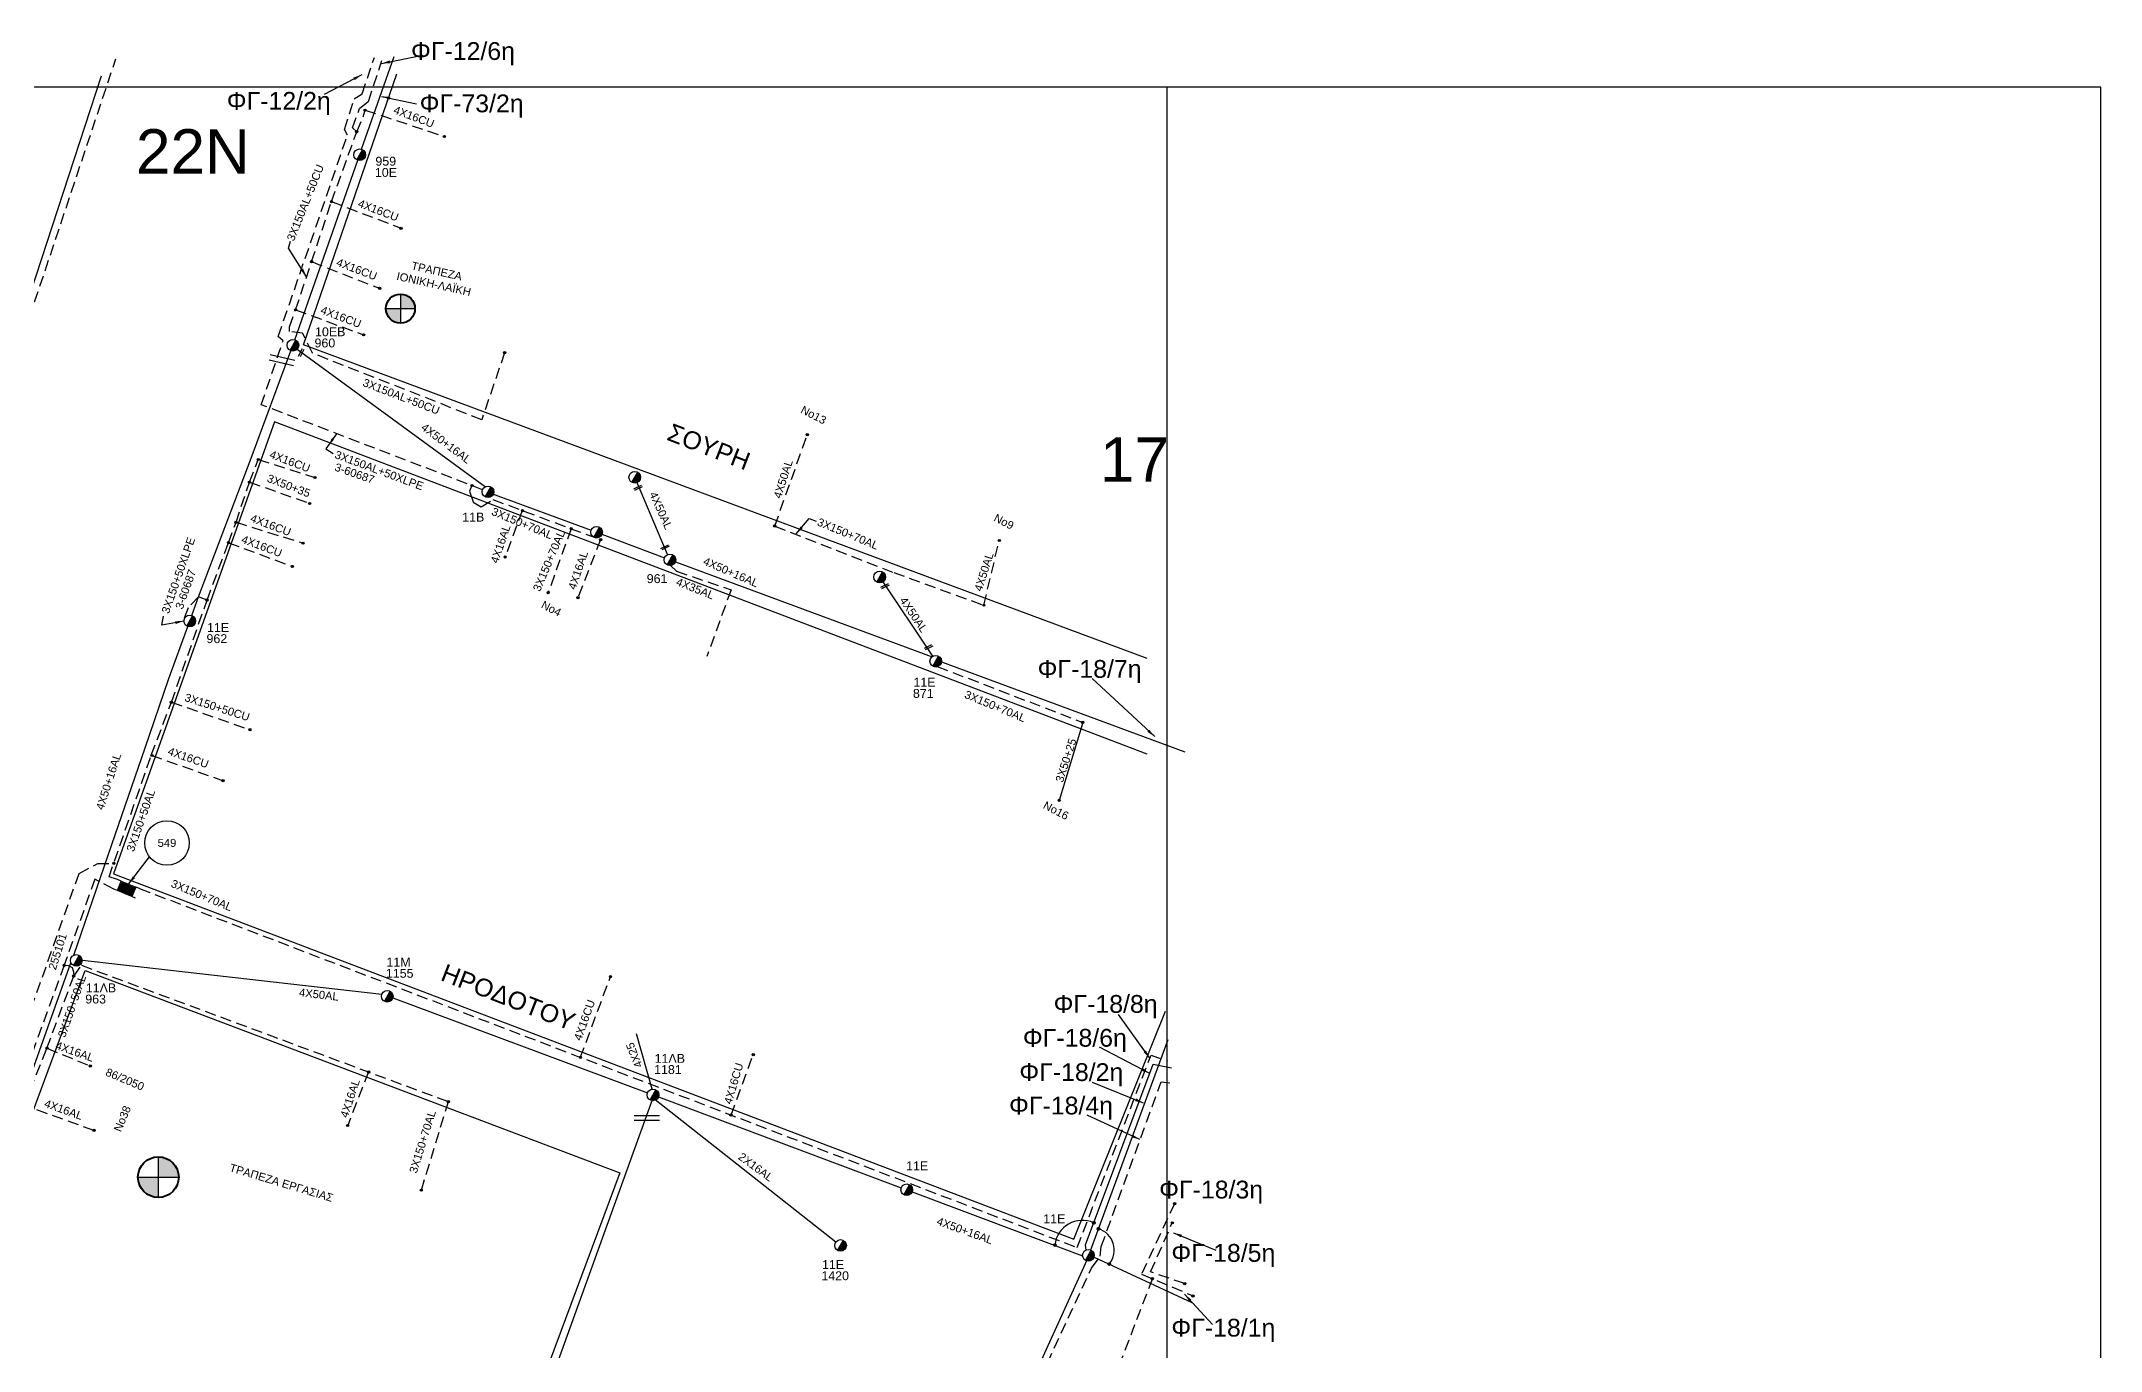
# Model space of a CAD drawing. Header units: millimetres. Extents: x -2238 to -1136, y 747 to 1272.
# Drawn here: x -1373.8 to -1136, y 1110.5 to 1261.7 of the extents above; entities that cross this region are included whole.
import ezdxf

# ---------------------------------------------------------------- set-up
doc = ezdxf.new("R2010")
doc.units = ezdxf.units.MM
doc.linetypes.add('DASHED', pattern=[19.05, 12.7, -6.35])
for name, color, linetype in [('Link Box 4 Διευθύνσεων', 7, 'Continuous'), ('Άγνωστα', 7, 'Continuous'), ('Γέφυρες Εναέριου Δικτύου', 7, 'Continuous'), ('Γυμνά εναέρια ΧΤ (1Φ)   2x16AL', 7, 'Continuous'), ('Γυμνά εναέρια ΧΤ (3Φ)   3x50+35CU', 7, 'Continuous'), ('Γυμνά εναέρια ΧΤ (3Φ)   4x35AL', 7, 'Continuous'), ('Γυμνά εναέρια ΧΤ (3Φ)   4x50AL', 7, 'Continuous'), ('Γυμνά εναέρια ΧΤ και ΦΟΠ (3Φ)   4x50+16AL', 7, 'Continuous'), ('Επιγραφές - Σχήματα', 7, 'Continuous'), ('Καλώδια ΧΤ   3x150+50AL', 7, 'DASHED'), ('Καλώδια ΧΤ   3x150+50CU', 7, 'DASHED'), ('Καλώδια ΧΤ   3x150+70 XLPE', 7, 'DASHED'), ('Καλώδια ΧΤ   3x150+70AL', 7, 'DASHED'), ('Καλώδια ΧΤ   3x150AL+50CU', 7, 'DASHED'), ('Καλώδια ΧΤ   3x150AL+50XLPE', 7, 'DASHED'), ('Καλώδια ΧΤ   4x50AL', 7, 'DASHED'), ('Μηχανική τομή', 7, 'Continuous'), ('Στύλος ΦΜ', 7, 'Continuous'), ('Στύλος ΦΜ @ 1', 7, 'Continuous'), ('Συνδέσεις', 7, 'Continuous'), ('Τομή', 7, 'Continuous'), ('Υπόβαθρο ΔΕΗ', 7, 'Continuous'), ('Υπόγεια καλώδια Δικτύου ΧΤ και Παρ. ΧΤ - 3X150+70 AL', 7, 'DASHED'), ('Υπόγεια καλώδια Παροχών ΧΤ   4x16AL', 7, 'DASHED'), ('Υπόγεια καλώδια Παροχών ΧΤ   4x16CU', 7, 'DASHED'), ('Υπόγεια καλώδια Παροχών ΧΤ   4x25', 7, 'DASHED'), ('Υπόγεια καλώδια Παροχών ΧΤ   4x50AL', 7, 'DASHED')]:
    doc.layers.add(name, color=color, linetype=linetype)
doc.styles.get("Standard").update_dxf_attribs({"font": 'ARIAL.TTF'})
doc.linetypes.add('SYN_LINE', pattern='A,0.5,-0.0001,["/\\/\\/\\/",Standard,S=0.1,R=0,X=0,Y=-0.05],-0.25', length=0.7501)
doc.dimstyles.new('ISO-25', dxfattribs={"dimtxt": 2.5, "dimasz": 2.5, "dimexe": 1.25, "dimexo": 0.625, "dimtad": 1, "dimtxsty": 'Standard', "dimcen": 2.5, "dimadec": 0, "dimazin": 0, "dimtfac": 1, "dimtmove": 0, "dimatfit": 3, "dimfxl": 1, "dimarcsym": 0})

# ---------------------------------------------------------------- blocks, each defined once
blk = doc.blocks.new('_ΣΥΝΔΕΣΗ')
at = {"layer": 'Συνδέσεις', "linetype": 'SYN_LINE', "ltscale": 40}
blk.add_hatch(color=256, dxfattribs=at).paths.add_polyline_path([(0.5, -0.01, 1), (-0.5, -0.01, 1)])
at = {"layer": 'Συνδέσεις'}
blk.add_circle((0, -0.01), 0.5, dxfattribs=at)
blk = doc.blocks.new('ΥΠΑΡΧΩΝ ΤΣΙΜΕΝΤΕΝΙΟΣ ΣΤΥΛΟΣ')
at = {"layer": 'Στύλος ΦΜ'}
blk.add_hatch(color=256, dxfattribs=at).paths.add_polyline_path([(-1.29, -2.28, 0.574793), (2.62, 0, 0.268822), (1.3, 2.27)])
blk.add_line((-1.29, -2.28), (1.3, 2.27), dxfattribs=at)
blk.add_circle((0, 0), 2.62, dxfattribs=at)
at = {"layer": 'Στύλος ΦΜ', "flags": 4}
for tag, p in [('ΑΡΙΘΜΟΣ', (-4.68, 8.05)), ('ΤΥΠΟΣ', (-4.91, 3.03))]:
    blk.add_attdef(tag, p, '', height=4, dxfattribs=at)
blk = doc.blocks.new('ΤΟΜΗ')
at = {"layer": 'Τομή', "ltscale": 40}
for p, q in [((-5.68, 0), (5.68, 0)), ((5.68, -2.33), (-5.68, -2.33))]:
    blk.add_line(p, q, dxfattribs=at)
blk = doc.blocks.new('LINK BOX 4 ΑΝΑΧΩΡΗΣΕΩΝ')
at = {"layer": 'Link Box 4 Διευθύνσεων', "ltscale": 40}
blk.add_hatch(color=256, dxfattribs=at).paths.add_polyline_path([(-3.54, 0), (-3.54, -4.67), (3.54, -4.67), (3.54, 0)])
for p, q in [((-3.54, 0), (-5.33, 0)), ((5.33, 0), (3.54, 0)), ((-3.54, -4.67), (-5.33, -4.67)), ((5.33, -4.67), (3.54, -4.67))]:
    blk.add_line(p, q, dxfattribs=at)
blk.add_lwpolyline([(-3.54, -4.67), (-3.54, 0), (3.54, 0), (3.54, -4.67)], close=True, dxfattribs=at)
blk = doc.blocks.new('ΜΗΧΑΝΙΚΗ ΤΟΜΗ')
at = {"layer": 'Μηχανική τομή', "ltscale": 40}
for p, q in [((-1.89, 0.78), (1.89, 0.78)), ((1.89, 0), (-1.89, 0))]:
    blk.add_line(p, q, dxfattribs=at)

msp = doc.modelspace()

# ---------------------------------------------------------------- hatches: boundary and pattern name
at = {"layer": 'Επιγραφές - Σχήματα'}
h = msp.add_hatch(color=1, dxfattribs=at)
h.paths.add_polyline_path([(-1333.97, 1230.81, 0.414214), (-1332.29, 1229.14), (-1332.29, 1230.81)])
h.paths.add_polyline_path([(-1332.29, 1230.81), (-1330.62, 1230.81, 0.414214), (-1332.29, 1232.49)])
h = msp.add_hatch(color=1, dxfattribs=at)
h.paths.add_polyline_path([(-1362.59, 1130.55, 0.414214), (-1360.24, 1128.2), (-1360.24, 1130.55)])
h.paths.add_polyline_path([(-1360.24, 1130.55), (-1357.89, 1130.55, 0.414214), (-1360.24, 1132.89)])

# ---------------------------------------------------------------- linework, layer by layer
at = {"layer": 'Άγνωστα', "color": 62, "ltscale": 0.1}
msp.add_lwpolyline([(-1253.53, 1183.05), (-1256.25, 1174.04)], dxfattribs=at)
at = {"layer": 'Άγνωστα', "color": 3, "ltscale": 0.1}
for points in [[(-1252.61, 1122.15), (-1243.65, 1146.45)], [(-1252.22, 1121.33), (-1240.93, 1116.08)]]:
    msp.add_lwpolyline(points, dxfattribs=at)
at = {"layer": 'Άγνωστα', "color": 6, "linetype": 'DASHED', "ltscale": 0.1}
for points in [[(-1242.93, 1127.49), (-1246.74, 1119.37), (-1240.79, 1116.84)], [(-1245.49, 1118.84), (-1249.08, 1109.49), (-1241.08, 1107.15)]]:
    msp.add_lwpolyline(points, dxfattribs=at)
at = {"layer": 'Άγνωστα', "color": 5, "linetype": 'DASHED', "ltscale": 0.1}
msp.add_lwpolyline([(-1241.76, 1118.27), (-1245.69, 1119.61), (-1243.19, 1125.28)], dxfattribs=at)
at = {"layer": 'Γέφυρες Εναέριου Δικτύου', "ltscale": 0.1}
for centre, radius, start, end in [((-1253.57, 1122.37), 3.2, 65.8766, 173.7531), ((-1252.42, 1122.16), 2.52, 319.7877, 73.8668)]:
    msp.add_arc(centre, radius, start, end, dxfattribs=at)
at = {"layer": 'Γυμνά εναέρια ΧΤ (1Φ)   2x16AL', "color": 30, "ltscale": 0.1}
msp.add_lwpolyline([(-1302.9, 1139.52), (-1282.02, 1123.08)], dxfattribs=at)
at = {"layer": 'Γυμνά εναέρια ΧΤ (3Φ)   3x50+35CU', "color": 173, "linetype": 'DASHED', "ltscale": 0.1}
msp.add_lwpolyline([(-1349.72, 1210.78), (-1342.77, 1208.32)], dxfattribs=at)
at = {"layer": 'Γυμνά εναέρια ΧΤ (3Φ)   4x35AL', "color": 62, "linetype": 'DASHED', "ltscale": 0.1}
msp.add_lwpolyline([(-1301.12, 1201.16), (-1300.42, 1200.51), (-1294.13, 1198.34), (-1296.92, 1190.65)], dxfattribs=at)
at = {"layer": 'Γυμνά εναέρια ΧΤ (3Φ)   4x50AL', "color": 27, "linetype": 'DASHED', "ltscale": 0.1}
msp.add_lwpolyline([(-1262.44, 1098.73), (-1252.51, 1120.06), (-1251.5, 1121.44), (-1251.39, 1122.56), (-1244.48, 1141.56), (-1243.48, 1141.46)], dxfattribs=at)
at = {"layer": 'Γυμνά εναέρια ΧΤ (3Φ)   4x50AL', "color": 27, "ltscale": 0.1}
msp.add_lwpolyline([(-1253.07, 1120.99), (-1263.04, 1099.06)], dxfattribs=at)
at = {"layer": 'Γυμνά εναέρια ΧΤ και ΦΟΠ (3Φ)   4x50+16AL', "color": 87, "ltscale": 0.1}
for points in [[(-1336.78, 1249.2), (-1333.01, 1259.91)], [(-1344.48, 1227.21), (-1337.22, 1247.94)]]:
    msp.add_lwpolyline(points, dxfattribs=at)
at = {"layer": 'Γυμνά εναέρια ΧΤ και ΦΟΠ (3Φ)   4x50+16AL', "color": 173, "ltscale": 0.1}
for points in [[(-1356.38, 1195.38), (-1355.59, 1197.53), (-1349.53, 1213.53), (-1344.93, 1225.95)], [(-1370.01, 1156.17), (-1365.62, 1168.94), (-1361.77, 1180.12), (-1359.04, 1188.11), (-1356.84, 1194.12)], [(-1383.84, 1117.48), (-1370.32, 1155.29)]]:
    msp.add_lwpolyline(points, dxfattribs=at)
at = {"layer": 'Γυμνά εναέρια ΧΤ και ΦΟΠ (3Φ)   4x50+16AL', "color": 62, "ltscale": 0.1}
for points in [[(-1344.22, 1226.11), (-1322.46, 1210.25)], [(-1321.77, 1209.46), (-1310.28, 1205.23)], [(-1309.03, 1204.76), (-1301.81, 1202.05)], [(-1300.55, 1201.58), (-1270.93, 1190.63)], [(-1269.84, 1190.03), (-1241.73, 1179.65)]]:
    msp.add_lwpolyline(points, dxfattribs=at)
at = {"layer": 'Γυμνά εναέρια ΧΤ και ΦΟΠ (3Φ)   4x50+16AL', "color": 30, "ltscale": 0.1}
for points in [[(-1253.15, 1122.14), (-1253.22, 1122.73), (-1245.41, 1143.61), (-1243.27, 1143.16)], [(-1302.51, 1139.81), (-1274.48, 1129.34)], [(-1273.22, 1128.87), (-1253.54, 1121.47)]]:
    msp.add_lwpolyline(points, dxfattribs=at)
at = {"layer": 'Γυμνά εναέρια ΧΤ και ΦΟΠ (3Φ)   4x50+16AL', "color": 85, "ltscale": 0.1}
msp.add_lwpolyline([(-1303.25, 1139.48), (-1316.93, 1101.49)], dxfattribs=at)
at = {"layer": 'Επιγραφές - Σχήματα', "ltscale": 0.1}
msp.add_lwpolyline([(-1243.78, 1256.38), (-2237.36, 1256.38), (-2237.36, 756.99), (-1243.78, 756.99)], close=True, dxfattribs=at)
msp.add_lwpolyline([(-1243.78, 756.99), (-1136.01, 756.99), (-1136.01, 1256.38), (-1243.78, 1256.38)], dxfattribs=at)
at = {"layer": 'Επιγραφές - Σχήματα', "color": 1}
for points in [[(-1332.29, 1232.49), (-1332.29, 1229.14)], [(-1333.97, 1230.81), (-1330.62, 1230.81)], [(-1360.24, 1132.89), (-1360.24, 1128.2)], [(-1362.59, 1130.55), (-1357.89, 1130.55)]]:
    msp.add_lwpolyline(points, dxfattribs=at)
at = {"layer": 'Επιγραφές - Σχήματα', "color": 173, "linetype": 'DASHED', "ltscale": 0.1}
msp.add_lwpolyline([(-1354.61, 1197.17), (-1355.59, 1197.53), (-1356.81, 1196.26), (-1357.32, 1194.95), (-1357.26, 1194.94)], dxfattribs=at)
at = {"layer": 'Επιγραφές - Σχήματα', "color": 1, "lineweight": 40}
for centre, radius in [((-1332.29, 1230.81), 1.68), ((-1360.24, 1130.55), 2.35)]:
    msp.add_circle(centre, radius, dxfattribs=at)
at = {"layer": 'Επιγραφές - Σχήματα', "ltscale": 0.1}
msp.add_circle((-1359.24, 1169.13), 2.57, dxfattribs=at)
at = {"layer": 'Καλώδια ΧΤ   3x150+50AL', "color": 151, "linetype": 'DASHED', "ltscale": 0.1}
msp.add_lwpolyline([(-1378.36, 1229.43), (-1375.72, 1227.96), (-1365.14, 1259.65)], dxfattribs=at)
at = {"layer": 'Καλώδια ΧΤ   3x150+50AL', "color": 173, "linetype": 'DASHED', "ltscale": 0.1}
msp.add_lwpolyline([(-1364.94, 1164.91), (-1365.93, 1165.21), (-1361.05, 1179.26), (-1358.73, 1185.38), (-1354.61, 1197.17), (-1352.14, 1203.79), (-1351.27, 1206.15), (-1349.72, 1210.78), (-1348.7, 1213.4)], dxfattribs=at)
at = {"layer": 'Καλώδια ΧΤ   3x150+50AL', "color": 5, "linetype": 'DASHED', "ltscale": 0.1}
for points in [[(-1375.76, 1138.85), (-1373.1, 1145.44), (-1370, 1153.77), (-1369.12, 1155.01), (-1326.76, 1139.28)], [(-1371.11, 1155.01), (-1370.6, 1154.98), (-1370.18, 1154.76), (-1370.03, 1154.24), (-1370, 1153.77)], [(-1335.96, 1142.7), (-1338.38, 1136.52)]]:
    msp.add_lwpolyline(points, dxfattribs=at)
at = {"layer": 'Καλώδια ΧΤ   3x150+50CU', "color": 173, "linetype": 'DASHED', "ltscale": 0.1}
msp.add_lwpolyline([(-1358.73, 1185.38), (-1349.67, 1182.2)], dxfattribs=at)
at = {"layer": 'Καλώδια ΧΤ   3x150+70 XLPE', "color": 5, "linetype": 'DASHED', "ltscale": 0.1}
msp.add_lwpolyline([(-1365.39, 1163.81), (-1367.57, 1164.94), (-1371.11, 1155.01), (-1384.51, 1118.27), (-1384.57, 1118.03), (-1384.99, 1117.79), (-1385.42, 1117.74), (-1385.67, 1117.39)], dxfattribs=at)
at = {"layer": 'Καλώδια ΧΤ   3x150+70AL', "color": 6, "linetype": 'DASHED', "ltscale": 0.1}
msp.add_lwpolyline([(-1312.58, 1205.4), (-1315.24, 1198.02)], dxfattribs=at)
at = {"layer": 'Καλώδια ΧΤ   3x150AL+50CU', "color": 2, "linetype": 'DASHED', "ltscale": 0.1}
for points in [[(-1337.34, 1251.23), (-1337.83, 1251.67), (-1337.01, 1253.92), (-1335.98, 1254.73), (-1334.44, 1259.43)], [(-1320.26, 1225.72), (-1322.91, 1217.98), (-1342.46, 1225.67), (-1343.58, 1227.98), (-1345.11, 1228.17), (-1345.09, 1228.7), (-1344.39, 1230.67), (-1342.54, 1236.23), (-1340.25, 1243.16), (-1337.34, 1251.23), (-1336.6, 1252.94)]]:
    msp.add_lwpolyline(points, dxfattribs=at)
at = {"layer": 'Καλώδια ΧΤ   3x150AL+50XLPE', "color": 6, "linetype": 'DASHED', "ltscale": 0.1}
msp.add_lwpolyline([(-1322.8, 1209.91), (-1348.35, 1219.71), (-1345.84, 1227.09), (-1346.39, 1227.59), (-1338.41, 1250.82), (-1338.73, 1251.49), (-1337.62, 1255.03), (-1336.72, 1255.59), (-1335.3, 1259.78)], dxfattribs=at)
at = {"layer": 'Καλώδια ΧΤ   3x150AL+50XLPE', "color": 7, "linetype": 'DASHED', "ltscale": 0.1}
msp.add_lwpolyline([(-1488.34, 1190.27), (-1498.24, 1193.3), (-1504.48, 1173.79), (-1492.57, 1169.11), (-1478.72, 1163.71), (-1469.44, 1159.71), (-1459.93, 1155.81), (-1451.18, 1152.39), (-1439.8, 1147.71), (-1430.74, 1144.03), (-1403.91, 1133.43), (-1406.02, 1127.52), (-1385.73, 1119.54), (-1369.39, 1165.59), (-1367.24, 1166.77), (-1365.38, 1166.78)], dxfattribs=at)
at = {"layer": 'Καλώδια ΧΤ   4x50AL', "color": 30, "linetype": 'Continuous', "ltscale": 0.1}
for points in [[(-1369.33, 1155.63), (-1334.44, 1151.67)], [(-1333.16, 1151.26), (-1303.77, 1140.28)]]:
    msp.add_lwpolyline(points, dxfattribs=at)
at = {"layer": 'Υπόβαθρο ΔΕΗ', "ltscale": 0.1}
for points in [[(-1428.36, 1258.58), (-1376.24, 1228.84), (-1366.8, 1257.66)], [(-1246.08, 1190.43), (-1343.48, 1226.61), (-1332.7, 1257.9)], [(-1246.08, 1179.38), (-1346.81, 1217.75), (-1365.43, 1165.58), (-1254.54, 1123.38), (-1243.99, 1149.72)], [(-1326.52, 1078.55), (-1388.12, 1102.02), (-1368.7, 1154.41), (-1306.96, 1131.05), (-1326.52, 1078.55)]]:
    msp.add_lwpolyline(points, dxfattribs=at)
at = {"layer": 'Υπόγεια καλώδια Δικτύου ΧΤ και Παρ. ΧΤ - 3X150+70 AL', "color": 6, "linetype": 'DASHED', "ltscale": 0.1}
msp.add_lwpolyline([(-1324.04, 1210.39), (-1324.33, 1209.72), (-1323.89, 1208.48), (-1322.96, 1207.93), (-1321.61, 1208.77), (-1309.19, 1204.14)], dxfattribs=at)
at = {"layer": 'Υπόγεια καλώδια Δικτύου ΧΤ και Παρ. ΧΤ - 3X150+70 AL', "color": 62, "linetype": 'DASHED', "ltscale": 0.1}
for points in [[(-1289.08, 1205.71), (-1275.35, 1200.34), (-1264.95, 1196.58)], [(-1270.32, 1189.5), (-1253.53, 1183.05)]]:
    msp.add_lwpolyline(points, dxfattribs=at)
at = {"layer": 'Υπόγεια καλώδια Δικτύου ΧΤ και Παρ. ΧΤ - 3X150+70 AL', "color": 173, "linetype": 'DASHED', "ltscale": 0.1}
msp.add_lwpolyline([(-1362.41, 1163.87), (-1254.17, 1122.43), (-1245.65, 1144.65), (-1243.76, 1143.94)], dxfattribs=at)
at = {"layer": 'Υπόγεια καλώδια Δικτύου ΧΤ και Παρ. ΧΤ - 3X150+70 AL', "color": 5, "linetype": 'DASHED', "ltscale": 0.1}
msp.add_lwpolyline([(-1329.87, 1129.05), (-1326.76, 1139.28)], dxfattribs=at)
at = {"layer": 'Υπόγεια καλώδια Παροχών ΧΤ   4x16AL', "color": 6, "linetype": 'DASHED', "ltscale": 0.1}
for points in [[(-1318.23, 1207.51), (-1320.2, 1202.13)], [(-1309.19, 1204.14), (-1311.79, 1197.45)]]:
    msp.add_lwpolyline(points, dxfattribs=at)
at = {"layer": 'Υπόγεια καλώδια Παροχών ΧΤ   4x16AL', "color": 5, "linetype": 'DASHED', "ltscale": 0.1}
for points in [[(-1373.1, 1145.44), (-1368.09, 1143.39)], [(-1367.67, 1135.95), (-1375.76, 1138.85)]]:
    msp.add_lwpolyline(points, dxfattribs=at)
at = {"layer": 'Υπόγεια καλώδια Παροχών ΧΤ   4x16CU', "color": 2, "linetype": 'DASHED', "ltscale": 0.1}
for points in [[(-1336.6, 1252.94), (-1336.38, 1253.72), (-1327.22, 1250.68)], [(-1340.25, 1243.16), (-1332.22, 1240.09)], [(-1342.54, 1236.23), (-1334.7, 1233.15)], [(-1344.39, 1230.67), (-1336.54, 1227.78)]]:
    msp.add_lwpolyline(points, dxfattribs=at)
at = {"layer": 'Υπόγεια καλώδια Παροχών ΧΤ   4x16CU', "color": 173, "linetype": 'DASHED', "ltscale": 0.1}
for points in [[(-1348.7, 1213.4), (-1342.16, 1211.32)], [(-1351.27, 1206.15), (-1343.55, 1203.74)], [(-1352.14, 1203.79), (-1344.78, 1201.05)], [(-1361.05, 1179.26), (-1352.77, 1176.32)], [(-1311.53, 1144.33), (-1308.04, 1153.7)], [(-1294.12, 1137.72), (-1291.56, 1144.7)]]:
    msp.add_lwpolyline(points, dxfattribs=at)
at = {"layer": 'Υπόγεια καλώδια Παροχών ΧΤ   4x25', "color": 30, "linetype": 'Continuous', "ltscale": 0.1}
msp.add_lwpolyline([(-1303.23, 1140.71), (-1305.03, 1147.1)], dxfattribs=at)
at = {"layer": 'Υπόγεια καλώδια Παροχών ΧΤ   4x50AL', "color": 62, "linetype": 'DASHED', "ltscale": 0.1}
for points in [[(-1289.08, 1205.71), (-1285.33, 1216.25)], [(-1264.95, 1196.58), (-1263.17, 1204.04)]]:
    msp.add_lwpolyline(points, dxfattribs=at)
at = {"layer": 'Υπόγεια καλώδια Παροχών ΧΤ   4x50AL', "color": 62, "linetype": 'Continuous', "ltscale": 0.1}
for points in [[(-1301.45, 1202.43), (-1305.24, 1211.34)], [(-1270.84, 1190.69), (-1276.96, 1199.83)]]:
    msp.add_lwpolyline(points, dxfattribs=at)

# ---------------------------------------------------------------- block references
at = {"layer": 'Link Box 4 Διευθύνσεων', "ltscale": 0.1, "xscale": 0.2565857821764032, "yscale": 0.2565857821764032, "zscale": 0.2565857821764032, "rotation": 337.5669299075652}
msp.add_blockref('LINK BOX 4 ΑΝΑΧΩΡΗΣΕΩΝ', (-1363.67, 1164.39), dxfattribs=at)
at = {"layer": 'Μηχανική τομή', "ltscale": 0.1}
for p, xscale, yscale, zscale, rotation in [((-1343.65, 1225.67), 0.2565857821765264, 0.2565857821765264, 0.2565857821765264, 62.69221674166852), ((-1304.83, 1210.03), 0.2565857821765351, 0.2565857821765351, 0.2565857821765351, 25.83418730083189), ((-1301.69, 1203.16), 0.2565857821765351, 0.2565857821765351, 0.2565857821765351, 25.83418730083189), ((-1276.31, 1198.67), 0.2565857821765351, 0.2565857821765351, 0.2565857821765351, 25.83418730083189), ((-1271.28, 1191.63), 0.2565857821765351, 0.2565857821765351, 0.2565857821765351, 25.83418730083189)]:
    msp.add_blockref('ΜΗΧΑΝΙΚΗ ΤΟΜΗ', p, dxfattribs=dict(at, xscale=xscale, yscale=yscale, zscale=zscale, rotation=rotation))
at = {"layer": 'Στύλος ΦΜ @ 1', "ltscale": 0.1}
ref = msp.add_blockref('ΥΠΑΡΧΩΝ ΤΣΙΜΕΝΤΕΝΙΟΣ ΣΤΥΛΟΣ', (-1337, 1248.57), dxfattribs=dict(at, xscale=0.2565857821764941, yscale=0.2565857821764941, zscale=0.2565857821764941))
ref.add_attrib('ΤΥΠΟΣ', '10E', (-1335.24, 1246.02), dxfattribs={"layer": 'Στύλος ΦΜ', "height": 1.026, "flags": 4})
ref.add_attrib('ΑΡΙΘΜΟΣ', '959', (-1335.18, 1247.31), dxfattribs={"layer": 'Στύλος ΦΜ', "height": 1.026, "flags": 4})
ref = msp.add_blockref('ΥΠΑΡΧΩΝ ΤΣΙΜΕΝΤΕΝΙΟΣ ΣΤΥΛΟΣ', (-1344.7, 1226.58), dxfattribs=dict(at, xscale=0.2565857821764941, yscale=0.2565857821764941, zscale=0.2565857821764941))
ref.add_attrib('ΤΥΠΟΣ', '960', (-1342.21, 1226.33), dxfattribs={"layer": 'Στύλος ΦΜ', "height": 1.026, "flags": 4})
ref.add_attrib('ΑΡΙΘΜΟΣ', '10EB', (-1342.15, 1227.62), dxfattribs={"layer": 'Στύλος ΦΜ', "height": 1.026, "flags": 4})
ref = msp.add_blockref('ΥΠΑΡΧΩΝ ΤΣΙΜΕΝΤΕΝΙΟΣ ΣΤΥΛΟΣ', (-1322.18, 1209.66), dxfattribs=dict(at, xscale=0.2565857821764941, yscale=0.2565857821764941, zscale=0.2565857821764941))
ref.add_attrib('ΤΥΠΟΣ', '11B', (-1325.16, 1206.23), dxfattribs={"layer": 'Στύλος ΦΜ', "height": 1.026, "flags": 4})
at = {"layer": 'Στύλος ΦΜ @ 1', "ltscale": 0.1, "xscale": 0.2565857821764941, "yscale": 0.2565857821764941, "zscale": 0.2565857821764941}
for p in [(-1305.24, 1211.34), (-1309.65, 1205), (-1276.97, 1199.83)]:
    msp.add_blockref('ΥΠΑΡΧΩΝ ΤΣΙΜΕΝΤΕΝΙΟΣ ΣΤΥΛΟΣ', p, dxfattribs=at)
at = {"layer": 'Στύλος ΦΜ @ 1', "ltscale": 0.1}
ref = msp.add_blockref('ΥΠΑΡΧΩΝ ΤΣΙΜΕΝΤΕΝΙΟΣ ΣΤΥΛΟΣ', (-1301.18, 1201.81), dxfattribs=dict(at, xscale=0.2565857821764941, yscale=0.2565857821764941, zscale=0.2565857821764941))
ref.add_attrib('ΤΥΠΟΣ', '961', (-1303.86, 1199.13), dxfattribs={"layer": 'Στύλος ΦΜ', "height": 1.026, "flags": 4})
ref = msp.add_blockref('ΥΠΑΡΧΩΝ ΤΣΙΜΕΝΤΕΝΙΟΣ ΣΤΥΛΟΣ', (-1356.61, 1194.75), dxfattribs=dict(at, xscale=0.2565857821764941, yscale=0.2565857821764941, zscale=0.2565857821764941))
ref.add_attrib('ΤΥΠΟΣ', '962', (-1354.68, 1192.2), dxfattribs={"layer": 'Στύλος ΦΜ', "height": 1.026, "flags": 4})
ref.add_attrib('ΑΡΙΘΜΟΣ', '11E', (-1354.62, 1193.49), dxfattribs={"layer": 'Στύλος ΦΜ', "height": 1.026, "flags": 4})
ref = msp.add_blockref('ΥΠΑΡΧΩΝ ΤΣΙΜΕΝΤΕΝΙΟΣ ΣΤΥΛΟΣ', (-1270.5, 1190.11), dxfattribs=dict(at, xscale=0.2565857821764941, yscale=0.2565857821764941, zscale=0.2565857821764941))
ref.add_attrib('ΤΥΠΟΣ', '871', (-1273.13, 1185.88), dxfattribs={"layer": 'Στύλος ΦΜ', "height": 1.026, "flags": 4})
ref.add_attrib('ΑΡΙΘΜΟΣ', '11E', (-1273.07, 1187.17), dxfattribs={"layer": 'Στύλος ΦΜ', "height": 1.026, "flags": 4})
ref = msp.add_blockref('ΥΠΑΡΧΩΝ ΤΣΙΜΕΝΤΕΝΙΟΣ ΣΤΥΛΟΣ', (-1369.71, 1155.57), dxfattribs=dict(at, xscale=0.2565857821764941, yscale=0.2565857821764941, zscale=0.2565857821764941))
ref.add_attrib('ΤΥΠΟΣ', '963', (-1368.67, 1150.6), dxfattribs={"layer": 'Στύλος ΦΜ', "height": 1.026, "flags": 4})
ref.add_attrib('ΑΡΙΘΜΟΣ', '11ΛB', (-1368.61, 1151.89), dxfattribs={"layer": 'Στύλος ΦΜ', "height": 1.026, "flags": 4})
ref = msp.add_blockref('ΥΠΑΡΧΩΝ ΤΣΙΜΕΝΤΕΝΙΟΣ ΣΤΥΛΟΣ', (-1333.81, 1151.43), dxfattribs=dict(at, xscale=0.2565857821764941, yscale=0.2565857821764941, zscale=0.2565857821764941))
ref.add_attrib('ΤΥΠΟΣ', '1155', (-1333.97, 1153.57), dxfattribs={"layer": 'Στύλος ΦΜ', "height": 1.026, "flags": 4})
ref.add_attrib('ΑΡΙΘΜΟΣ', '11M', (-1333.91, 1154.86), dxfattribs={"layer": 'Στύλος ΦΜ', "height": 1.026, "flags": 4})
ref = msp.add_blockref('ΥΠΑΡΧΩΝ ΤΣΙΜΕΝΤΕΝΙΟΣ ΣΤΥΛΟΣ', (-1303.14, 1140.05), dxfattribs=dict(at, xscale=0.2565857821764941, yscale=0.2565857821764941, zscale=0.2565857821764941))
ref.add_attrib('ΤΥΠΟΣ', '1181', (-1303.01, 1142.46), dxfattribs={"layer": 'Στύλος ΦΜ', "height": 1.026, "flags": 4})
ref.add_attrib('ΑΡΙΘΜΟΣ', '11ΛB', (-1302.95, 1143.75), dxfattribs={"layer": 'Στύλος ΦΜ', "height": 1.026, "flags": 4})
ref = msp.add_blockref('ΥΠΑΡΧΩΝ ΤΣΙΜΕΝΤΕΝΙΟΣ ΣΤΥΛΟΣ', (-1273.85, 1129.1), dxfattribs=dict(at, xscale=0.2565857821764941, yscale=0.2565857821764941, zscale=0.2565857821764941))
ref.add_attrib('ΤΥΠΟΣ', '11E', (-1273.92, 1131.34), dxfattribs={"layer": 'Στύλος ΦΜ', "height": 1.026, "flags": 4})
ref = msp.add_blockref('ΥΠΑΡΧΩΝ ΤΣΙΜΕΝΤΕΝΙΟΣ ΣΤΥΛΟΣ', (-1252.88, 1121.53), dxfattribs=dict(at, xscale=0.2565857821764941, yscale=0.2565857821764941, zscale=0.2565857821764941))
ref.add_attrib('ΤΥΠΟΣ', '11E', (-1258.09, 1125.24), dxfattribs={"layer": 'Στύλος ΦΜ', "height": 1.026, "flags": 4})
ref = msp.add_blockref('ΥΠΑΡΧΩΝ ΤΣΙΜΕΝΤΕΝΙΟΣ ΣΤΥΛΟΣ', (-1281.49, 1122.67), dxfattribs=dict(at, xscale=0.2565857821764941, yscale=0.2565857821764941, zscale=0.2565857821764941))
ref.add_attrib('ΤΥΠΟΣ', '1420', (-1283.7, 1118.66), dxfattribs={"layer": 'Στύλος ΦΜ', "height": 1.026, "flags": 4})
ref.add_attrib('ΑΡΙΘΜΟΣ', '11E', (-1283.63, 1119.95), dxfattribs={"layer": 'Στύλος ΦΜ', "height": 1.026, "flags": 4})
at = {"layer": 'Συνδέσεις', "ltscale": 0.1, "xscale": 0.2565857821764941, "yscale": 0.2565857821764941, "zscale": 0.2565857821764941}
for p in [(-1336.38, 1253.72), (-1337.34, 1251.23), (-1327.22, 1250.68), (-1340.25, 1243.16), (-1332.22, 1240.09), (-1342.54, 1236.23), (-1334.7, 1233.15), (-1344.39, 1230.67), (-1336.54, 1227.78), (-1320.26, 1225.73), (-1285.33, 1216.25), (-1348.7, 1213.4), (-1349.72, 1210.78), (-1342.16, 1211.32), (-1324.04, 1210.39), (-1342.77, 1208.32), (-1351.27, 1206.15), (-1318.2, 1207.5), (-1312.58, 1205.4), (-1289.08, 1205.71), (-1352.14, 1203.79), (-1343.55, 1203.74), (-1309.19, 1204.14), (-1263.17, 1204.04), (-1344.78, 1201.05), (-1320.2, 1202.13), (-1354.61, 1197.17), (-1315.24, 1198.02), (-1311.79, 1197.45), (-1264.95, 1196.58), (-1358.73, 1185.37), (-1349.67, 1182.2), (-1253.53, 1183.05), (-1360.97, 1179.23), (-1352.77, 1176.32), (-1256.25, 1174.04), (-1365.38, 1166.78), (-1371.11, 1155.01), (-1370, 1153.77), (-1308.04, 1153.7), (-1373.1, 1145.44), (-1311.51, 1144.38), (-1291.56, 1144.7), (-1368.09, 1143.39), (-1335.96, 1142.7), (-1326.76, 1139.28), (-1338.38, 1136.52), (-1294.12, 1137.72), (-1367.67, 1135.95), (-1329.87, 1129.05), (-1242.93, 1127.49), (-1243.19, 1125.28), (-1245.49, 1118.84), (-1241.76, 1118.27), (-1240.79, 1116.84)]:
    msp.add_blockref('_ΣΥΝΔΕΣΗ', p, dxfattribs=at)
at = {"layer": 'Συνδέσεις', "xscale": 0.3079029386117929, "yscale": 0.3079029386117929, "zscale": 0.3548076403074907}
for p in [(-1252.26, 1125.29), (-1251.71, 1124.59), (-1256.75, 1122.72), (-1250.49, 1120.53)]:
    msp.add_blockref('_ΣΥΝΔΕΣΗ', p, dxfattribs=at)
at = {"layer": 'Τομή', "ltscale": 0.1, "xscale": -0.2565857821765404, "yscale": 0.2565857821763774, "zscale": 0.2565857821764941, "rotation": 166.8592626656217}
msp.add_blockref('ΤΟΜΗ', (-1346.04, 1224.57), dxfattribs=at)
at = {"layer": 'Τομή', "ltscale": 0.1, "xscale": 0.2565857821764941, "yscale": 0.2565857821764941, "zscale": 0.2565857821764941}
msp.add_blockref('ΤΟΜΗ', (-1303.85, 1137.68), dxfattribs=at)

# ---------------------------------------------------------------- texts
at = {"layer": 'Άγνωστα', "color": 7, "ltscale": 0.1, "insert": (-1256.7, 1176.33), "char_height": 0.924, "width": 86.4036, "attachment_point": 1, "rotation": 72.3009}
msp.add_mtext('3X50+25', dxfattribs=at)
at = {"layer": 'Γυμνά εναέρια ΧΤ (1Φ)   2x16AL', "color": 7, "ltscale": 0.1, "insert": (-1292.84, 1133.46), "char_height": 0.924, "width": 86.4036, "attachment_point": 1, "rotation": 323.5693}
msp.add_mtext('2X16AL', dxfattribs=at)
at = {"layer": 'Γυμνά εναέρια ΧΤ (3Φ)   3x50+35CU', "color": 7, "ltscale": 0.1, "insert": (-1347.45, 1211.72), "char_height": 0.924, "width": 86.4036, "attachment_point": 1, "rotation": 339.1161}
msp.add_mtext('3X50+35', dxfattribs=at)
at = {"layer": 'Γυμνά εναέρια ΧΤ (3Φ)   4x35AL', "color": 7, "ltscale": 0.1, "insert": (-1300.22, 1199.78), "char_height": 0.924, "width": 86.4036, "attachment_point": 1, "rotation": 338.2928}
msp.add_mtext('4X35AL', dxfattribs=at)
at = {"layer": 'Γυμνά εναέρια ΧΤ και ΦΟΠ (3Φ)   4x50+16AL', "color": 7, "ltscale": 0.1, "char_height": 0.924, "width": 86.4036, "attachment_point": 1}
for insert, rotation in [((-1329.44, 1217.66), 323.0594), ((-1297.07, 1202.16), 336.5752), ((-1367.47, 1173.14), 72.1018), ((-1270.16, 1125.97), 340.0735)]:
    msp.add_mtext('4X50+16AL', dxfattribs=dict(at, insert=insert, rotation=rotation))
at = {"layer": 'Επιγραφές - Σχήματα', "ltscale": 0.1}
for s, insert, char_height, width, attachment_point in [('ΦΓ-12/6η', (-1325.07, 1260.23), 2.053, 8.7846, 5), ('ΦΓ-12/2η', (-1346.34, 1254.48), 2.053, 8.7846, 5), ('ΦΓ-73/2η', (-1324.07, 1254.19), 2.053, 6.3835, 5), ('22N', (-1362.82, 1251.52), 5.132, 9.8992, 1), ('17', (-1251.54, 1215.95), 5.132, 9.8992, 1), ('ΦΓ-18/7η', (-1252.74, 1188.91), 2.053, 8.7846, 5), ('ΦΓ-18/8η', (-1250.89, 1150.24), 2.053, 8.7846, 5), ('ΦΓ-18/6η', (-1254.44, 1146.33), 2.053, 8.7846, 5), ('ΦΓ-18/2η', (-1254.85, 1142.37), 2.053, 8.7846, 5), ('ΦΓ-18/4η', (-1256.04, 1138.51), 2.053, 8.7846, 5), ('ΦΓ-18/3η', (-1238.71, 1128.81), 2.053, 8.7846, 5), ('ΦΓ-18/5η', (-1237.3, 1121.5), 2.053, 8.7846, 5), ('ΦΓ-18/1η', (-1237.3, 1112.87), 2.053, 8.7846, 5)]:
    msp.add_mtext(s, dxfattribs=dict(at, insert=insert, char_height=char_height, width=width, attachment_point=attachment_point))
for s, insert, char_height, width, attachment_point, rotation in [('ΤΡΑΠΕΖΑ\\PΙΟΝΙΚΗ-ΛΑΪΚΗ', (-1328.27, 1234.39), 0.9237, 8.7846, 5, 347.4225), ('No13', (-1285.76, 1219.65), 0.924, 86.4036, 1, 332.713), ('3-60687', (-1339.66, 1213.01), 0.924, 86.4036, 1, 340.7431), ('No9', (-1263.47, 1207.17), 0.924, 86.4036, 1, 332.713), ('No4', (-1315.71, 1197.14), 0.924, 86.4036, 1, 332.713), ('No16', (-1257.77, 1173.99), 0.924, 86.4036, 1, 332.713), ('255101', (-1372.96, 1154.68), 0.924, 86.4036, 1, 72.4498), ('86/2050', (-1364.09, 1141.84), 0.924, 8.7846, 5, 337.1309), ('No38', (-1364.39, 1137.3), 0.924, 8.7846, 5, 67.1309), ('ΤΡΑΠΕΖΑ ΕΡΓΑΣΙΑΣ', (-1346.03, 1129.91), 0.9237, 14.6117, 5, 343.3103)]:
    msp.add_mtext(s, dxfattribs=dict(at, insert=insert, char_height=char_height, width=width, attachment_point=attachment_point, rotation=rotation))
at = {"layer": 'Επιγραφές - Σχήματα', "ltscale": 0.1, "char_height": 2.053, "attachment_point": 5, "rotation": 338.743}
for s, insert in [('ΣΟΥΡΗ', (-1296.69, 1214.85)), ('ΗΡΟΔΟΤΟΥ', (-1319.84, 1151.32))]:
    msp.add_mtext(s, dxfattribs=dict(at, insert=insert))
at = {"layer": 'Επιγραφές - Σχήματα', "color": 7, "ltscale": 0.1, "insert": (-1358.31, 1196.33), "char_height": 0.924, "width": 86.4036, "attachment_point": 1, "rotation": 70.6054}
msp.add_mtext('3-60687', dxfattribs=at)
at = {"layer": 'Επιγραφές - Σχήματα', "color": 7, "ltscale": 0.1, "insert": (-1359.24, 1169.13), "char_height": 0.924, "width": 2.1269, "attachment_point": 5}
msp.add_mtext('549', dxfattribs=at)
at = {"layer": 'Καλώδια ΧΤ   3x150+50AL', "color": 7, "linetype": 'DASHED', "ltscale": 0.1, "char_height": 0.924, "width": 86.4036, "attachment_point": 1}
for insert, rotation in [((-1363.95, 1168.34), 70.5075), ((-1371.87, 1146.9), 70.9255)]:
    msp.add_mtext('3X150+50AL', dxfattribs=dict(at, insert=insert, rotation=rotation))
at = {"layer": 'Καλώδια ΧΤ   3x150+50CU', "color": 7, "linetype": 'DASHED', "ltscale": 0.1, "insert": (-1357.01, 1186.42), "char_height": 0.924, "width": 86.4036, "attachment_point": 1, "rotation": 342.3313}
msp.add_mtext('3X150+50CU', dxfattribs=at)
at = {"layer": 'Καλώδια ΧΤ   3x150+70AL', "color": 7, "linetype": 'DASHED', "ltscale": 0.1, "insert": (-1317.04, 1198.43), "char_height": 0.924, "width": 86.4036, "attachment_point": 1, "rotation": 66.9361}
msp.add_mtext('3X150+70AL', dxfattribs=at)
at = {"layer": 'Καλώδια ΧΤ   3x150AL+50CU', "color": 7, "linetype": 'DASHED', "ltscale": 0.1, "char_height": 0.9237, "width": 86.4036, "attachment_point": 1}
for insert, rotation in [((-1345.45, 1238.87), 68.0397), ((-1336.4, 1222.77), 339.026)]:
    msp.add_mtext('3X150AL+50CU', dxfattribs=dict(at, insert=insert, rotation=rotation))
at = {"layer": 'Καλώδια ΧΤ   3x150AL+50XLPE', "color": 7, "linetype": 'DASHED', "ltscale": 0.1, "char_height": 0.9237}
for s, insert, width, attachment_point, rotation in [('3X150AL+50XLPE', (-1334.74, 1212.13), 14.291, 5, 339.5969), ('3X150+50XLPE', (-1359.9, 1195.83), 86.4036, 1, 70.6054)]:
    msp.add_mtext(s, dxfattribs=dict(at, insert=insert, width=width, attachment_point=attachment_point, rotation=rotation))
at = {"layer": 'Καλώδια ΧΤ   4x50AL', "color": 7, "linetype": 'DASHED', "ltscale": 0.1, "insert": (-1343.93, 1152.36), "char_height": 0.924, "width": 86.4036, "attachment_point": 1, "rotation": 353.4272}
msp.add_mtext('4X50AL', dxfattribs=at)
at = {"layer": 'Υπόγεια καλώδια Δικτύου ΧΤ και Παρ. ΧΤ - 3X150+70 AL', "color": 7, "linetype": 'DASHED', "ltscale": 0.1, "char_height": 0.924, "width": 86.4036, "attachment_point": 1}
for insert, rotation in [((-1321.52, 1207.89), 337.5398), ((-1283.92, 1206.68), 337.5398), ((-1266.92, 1186.77), 337.5398), ((-1358.52, 1164.95), 337.5398), ((-1331.3, 1131.2), 72.6602)]:
    msp.add_mtext('3X150+70AL', dxfattribs=dict(at, insert=insert, rotation=rotation))
at = {"layer": 'Υπόγεια καλώδια Παροχών ΧΤ   4x16AL', "color": 7, "linetype": 'DASHED', "ltscale": 0.1, "char_height": 0.924, "width": 86.4036, "attachment_point": 1}
for insert, rotation in [((-1321.92, 1201.63), 71.0462), ((-1312.97, 1198.59), 71.0462), ((-1371.89, 1146.26), 340.3634), ((-1339.27, 1137.62), 71.6996), ((-1373.18, 1139.56), 340.3634)]:
    msp.add_mtext('4X16AL', dxfattribs=dict(at, insert=insert, rotation=rotation))
at = {"layer": 'Υπόγεια καλώδια Παροχών ΧΤ   4x16CU', "color": 7, "linetype": 'DASHED', "ltscale": 0.1, "char_height": 0.924, "width": 86.4036, "attachment_point": 1}
for insert, rotation in [((-1332.85, 1254.25), 339.2909), ((-1336.96, 1243.45), 339.2909), ((-1339.45, 1236.65), 339.2909), ((-1341.27, 1231.15), 339.2909), ((-1347.17, 1214.48), 339.2909), ((-1349.38, 1207.12), 339.2909), ((-1350.41, 1204.69), 339.2909), ((-1358.93, 1180.22), 340.8011), ((-1312.31, 1146.54), 70.3423), ((-1294.97, 1139.16), 73.4732)]:
    msp.add_mtext('4X16CU', dxfattribs=dict(at, insert=insert, rotation=rotation))
at = {"layer": 'Υπόγεια καλώδια Παροχών ΧΤ   4x25', "color": 7, "linetype": 'DASHED', "ltscale": 0.1, "insert": (-1305.17, 1143.06), "char_height": 0.924, "width": 86.4036, "attachment_point": 1, "rotation": 111.9733}
msp.add_mtext('4X25', dxfattribs=at)
at = {"layer": 'Υπόγεια καλώδια Παροχών ΧΤ   4x50AL', "color": 7, "linetype": 'DASHED', "ltscale": 0.1, "char_height": 0.924, "width": 86.4036, "attachment_point": 1}
for insert, rotation in [((-1289.25, 1209.1), 72.3009), ((-1302.74, 1209.79), 294.1758), ((-1266.08, 1198.37), 72.3009), ((-1273.95, 1197.64), 304.1053)]:
    msp.add_mtext('4X50AL', dxfattribs=dict(at, insert=insert, rotation=rotation))

# ---------------------------------------------------------------- leaders
at = {"layer": 'Επιγραφές - Σχήματα', "ltscale": 40}
for points in [[(-1336.76, 1257.79), (-1341.1, 1255.53)], [(-1334.47, 1259.11), (-1329.7, 1260.05)], [(-1334.47, 1255.31), (-1330.43, 1254.43)], [(-1245.22, 1181.4), (-1252.45, 1188.1)], [(-1245.78, 1144.27), (-1249.4, 1149.31)], [(-1245.78, 1142.52), (-1251.61, 1145.56)], [(-1246.5, 1139.11), (-1252.39, 1141.49)], [(-1246.93, 1134.89), (-1253, 1137.7)], [(-1243.06, 1124.13), (-1238.16, 1122.13)], [(-1241.79, 1117.05), (-1238.57, 1113.55)]]:
    msp.add_leader(points, dimstyle='ISO-25', override={"dimasz": 1, "dimtad": 0}, dxfattribs=at)
at = {"layer": 'Επιγραφές - Σχήματα', "ltscale": 0.1}
for points in [[(-1343.12, 1234.47), (-1345.22, 1237.79), (-1345, 1238.59)], [(-1339.66, 1216.36), (-1340.92, 1214.61), (-1340.07, 1214.08)], [(-1286.61, 1204.8), (-1285.12, 1206.59), (-1284.3, 1206.29)], [(-1357.29, 1194.75), (-1359.84, 1194.26), (-1359.63, 1195.3)], [(-1363.67, 1164.39), (-1361.24, 1167.52)]]:
    msp.add_leader(points, dimstyle='ISO-25', override={"dimasz": 1, "dimgap": 0.625, "dimtad": 0}, dxfattribs=at)

doc.saveas('drawing.dxf')
